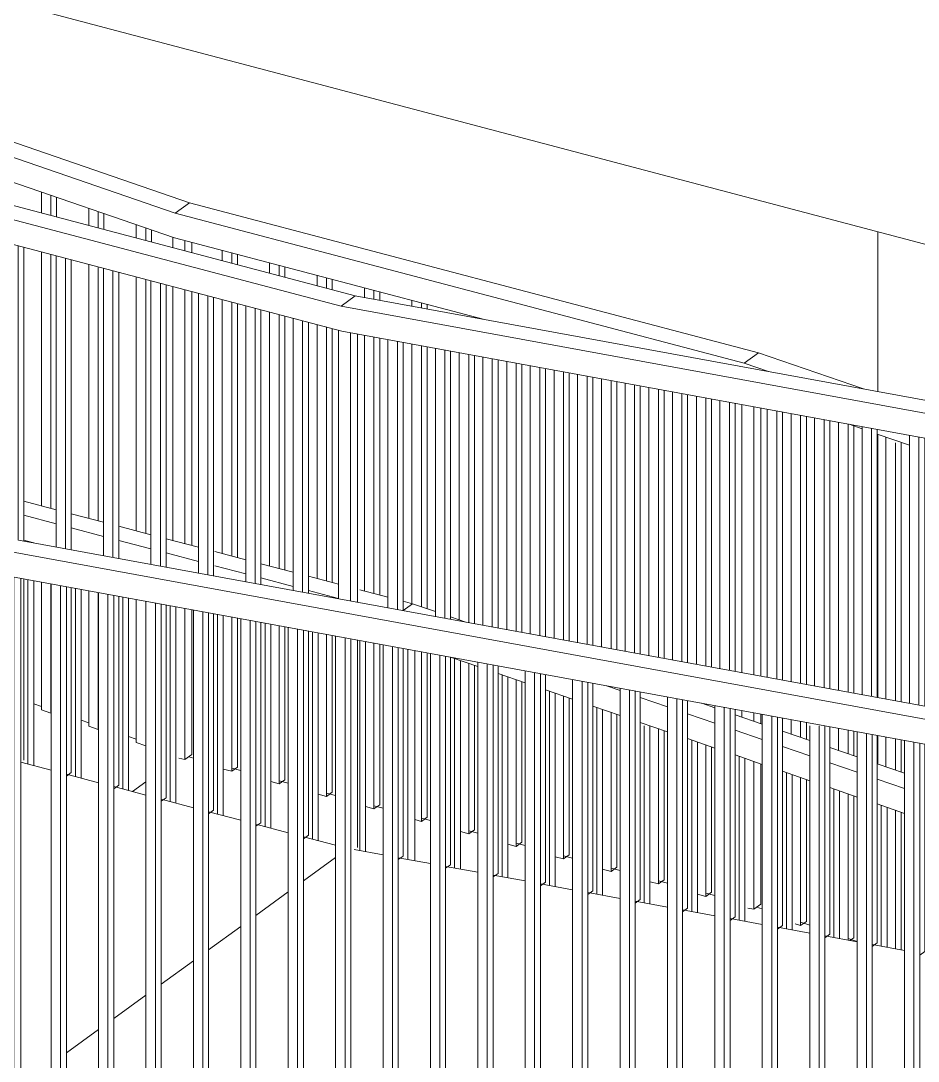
# Model space of a CAD drawing. Header units: metres. Extents: x 40 to 358, y -13 to 19.
# Drawn here: x 71.194 to 72.815, y 0.443 to 2.322 of the extents above; entities that cross this region are included whole.
import ezdxf

# ---------------------------------------------------------------- set-up
doc = ezdxf.new("R2010")
doc.units = ezdxf.units.M
for name, color, linetype, lineweight in [('A-BRND', 11, 'Continuous', 5), ('A-MURO', 113, 'Continuous', 9), ('A-PISO', 51, 'Continuous', 9), ('A-PISO-RAMP', 51, 'Continuous', 5)]:
    doc.layers.add(name, color=color, linetype=linetype, lineweight=lineweight)

# ---------------------------------------------------------------- blocks, each defined once
blk = doc.blocks.new('Ramp - Ramp-1224626-Axonometria')
at = {"layer": 'A-PISO-RAMP'}
for p, q in [((71.2311, 1.0834), (71.2172, 1.0882)), ((71.3167, 1.0539), (71.3028, 1.0587)), ((71.4024, 1.0244), (71.3885, 1.0292)), ((71.2487, 0.9685), (71.194, 0.983)), ((71.5056, 0.9904), (71.4972, 0.9926)), ((71.3343, 0.9459), (71.2762, 0.9613)), ((71.5912, 0.9678), (71.5749, 0.9721)), ((71.42, 0.9472), (71.3958, 0.9297)), ((71.3958, 0.9297), (71.42, 0.9472)), ((71.6768, 0.9452), (71.6605, 0.9495)), ((71.42, 0.9233), (71.3618, 0.9387)), ((71.7625, 0.9226), (71.7462, 0.9269)), ((71.5056, 0.9007), (71.4474, 0.9161)), ((71.8481, 0.9), (71.8318, 0.9043)), ((71.5912, 0.8781), (71.533, 0.8935)), ((71.6768, 0.8555), (71.6187, 0.8709)), ((71.9337, 0.8774), (71.9174, 0.8817)), ((71.7625, 0.8329), (71.7043, 0.8483)), ((72.0193, 0.8548), (72.003, 0.8591)), ((72.105, 0.8322), (72.0887, 0.8365)), ((71.7043, 0.7683), (71.7625, 0.8105)), ((71.7625, 0.8105), (71.7043, 0.7683)), ((71.8481, 0.8154), (71.7959, 0.825)), ((71.9337, 0.7997), (71.8755, 0.8104)), ((72.1906, 0.8096), (72.1743, 0.8139)), ((72.0193, 0.784), (71.9612, 0.7946)), ((72.2762, 0.787), (72.2599, 0.7913)), ((72.105, 0.7683), (72.0468, 0.7789)), ((72.1906, 0.7526), (72.1324, 0.7632)), ((72.3618, 0.7644), (72.3455, 0.7687)), ((71.6187, 0.7062), (71.6768, 0.7484)), ((71.6768, 0.7484), (71.6187, 0.7062)), ((72.2762, 0.7368), (72.218, 0.7475)), ((72.4475, 0.7418), (72.4312, 0.7461)), ((72.3618, 0.7211), (72.3037, 0.7318)), ((72.4475, 0.7054), (72.3893, 0.7161)), ((72.5331, 0.7177), (72.5247, 0.7206)), ((72.5331, 0.6897), (72.4749, 0.7004)), ((71.533, 0.6441), (71.5912, 0.6863)), ((71.5912, 0.6863), (71.533, 0.6441)), ((72.6187, 0.674), (72.5605, 0.6847)), ((72.6187, 0.6882), (72.6024, 0.6938)), ((72.7043, 0.6583), (72.6462, 0.669)), ((72.7043, 0.6587), (72.688, 0.6644)), ((72.79, 0.6426), (72.7318, 0.6533)), ((71.4474, 0.582), (71.5056, 0.6242)), ((71.5056, 0.6242), (71.4474, 0.582)), ((71.3618, 0.5199), (71.42, 0.5621)), ((71.42, 0.5621), (71.3618, 0.5199)), ((71.2762, 0.4578), (71.3343, 0.5)), ((71.3343, 0.5), (71.2762, 0.4578))]:
    blk.add_line(p, q, dxfattribs=at)
blk = doc.blocks.new('Railing - 20-V287-Axonometria')
at = {"layer": 'A-BRND'}
for p, q in [((72.7565, 1.0968), (72.7565, 1.5703)), ((72.7737, 1.0937), (72.7737, 1.56)), ((72.784, 1.0918), (72.784, 1.56)), ((72.7565, 0.9747), (72.7565, 1.0282)), ((72.7737, 0.9688), (72.7737, 1.0251)), ((72.784, 0.9652), (72.784, 1.0232)), ((72.7737, 0.6456), (72.7737, 0.8961)), ((72.784, 0.6437), (72.784, 0.8925))]:
    blk.add_line(p, q, dxfattribs=at)
blk = doc.blocks.new('Railing - 20-V288-Axonometria')
at = {"layer": 'A-BRND'}
for p, q in [((72.6709, 1.1125), (72.6709, 1.5968)), ((72.688, 1.1094), (72.688, 1.5936)), ((72.6984, 1.1075), (72.6984, 1.5904)), ((72.6709, 1.0042), (72.6709, 1.044)), ((72.688, 0.9983), (72.688, 1.0408)), ((72.6984, 0.9947), (72.6984, 1.0389)), ((72.688, 0.6613), (72.688, 0.9256)), ((72.6984, 0.6656), (72.6984, 0.922)), ((72.6915, 0.6607), (72.6984, 0.6656))]:
    blk.add_line(p, q, dxfattribs=at)
blk = doc.blocks.new('Railing - 20-V289-Axonometria')
at = {"layer": 'A-BRND'}
for p, q in [((72.5853, 1.1282), (72.5853, 1.6125)), ((72.6024, 1.1251), (72.6024, 1.6093)), ((72.6127, 1.1232), (72.6127, 1.6074)), ((72.5853, 1.0337), (72.5853, 1.0597)), ((72.6024, 1.0278), (72.6024, 1.0565)), ((72.6127, 1.0242), (72.6127, 1.0546)), ((72.6024, 0.6876), (72.6024, 0.9551)), ((72.6127, 0.6951), (72.6127, 0.9515)), ((72.5926, 0.691), (72.6024, 0.6876)), ((72.6024, 0.6876), (72.6127, 0.6951))]:
    blk.add_line(p, q, dxfattribs=at)
blk = doc.blocks.new('Railing - 20-V290-Axonometria')
at = {"layer": 'A-BRND'}
for p, q in [((72.414, 1.1596), (72.414, 1.6439)), ((72.4312, 1.1565), (72.4312, 1.6407)), ((72.4415, 1.1546), (72.4415, 1.6388)), ((72.4312, 0.7404), (72.4312, 1.014)), ((72.4415, 0.7479), (72.4415, 1.0105)), ((72.416, 0.7444), (72.4312, 0.7404)), ((72.4312, 0.7404), (72.4415, 0.7479))]:
    blk.add_line(p, q, dxfattribs=at)
blk = doc.blocks.new('Railing - 20-V291-Axonometria')
at = {"layer": 'A-BRND'}
for p, q in [((72.3284, 1.1754), (72.3284, 1.6596)), ((72.3455, 1.1722), (72.3455, 1.6564)), ((72.3559, 1.1703), (72.3559, 1.6546)), ((72.3455, 0.763), (72.3455, 1.0435)), ((72.3559, 0.7705), (72.3559, 1.04)), ((72.3305, 0.767), (72.3455, 0.763)), ((72.3455, 0.763), (72.3559, 0.7705))]:
    blk.add_line(p, q, dxfattribs=at)
blk = doc.blocks.new('Railing - 20-V292-Axonometria')
at = {"layer": 'A-BRND'}
for p, q in [((72.2428, 1.1911), (72.2428, 1.6753)), ((72.2599, 1.1879), (72.2599, 1.6722)), ((72.2702, 1.186), (72.2702, 1.6703)), ((72.2599, 0.7856), (72.2599, 1.073)), ((72.2702, 0.7931), (72.2702, 1.0694)), ((72.2447, 0.7896), (72.2599, 0.7856)), ((72.2599, 0.7856), (72.2702, 0.7931))]:
    blk.add_line(p, q, dxfattribs=at)
blk = doc.blocks.new('Railing - 20-V293-Axonometria')
at = {"layer": 'A-BRND'}
for p, q in [((72.1572, 1.2068), (72.1572, 1.691)), ((72.1743, 1.2036), (72.1743, 1.6879)), ((72.1846, 1.2017), (72.1846, 1.686)), ((72.1743, 0.8082), (72.1743, 1.1025)), ((72.1846, 0.8157), (72.1846, 1.0989)), ((72.1591, 0.8122), (72.1743, 0.8082)), ((72.1743, 0.8082), (72.1846, 0.8157))]:
    blk.add_line(p, q, dxfattribs=at)
blk = doc.blocks.new('Railing - 20-V294-Axonometria')
at = {"layer": 'A-BRND'}
for p, q in [((72.0715, 1.2225), (72.0715, 1.7067)), ((72.0887, 1.2193), (72.0887, 1.7036)), ((72.099, 1.2175), (72.099, 1.7017)), ((72.0887, 0.8308), (72.0887, 1.132)), ((72.099, 0.8383), (72.099, 1.1284)), ((72.0735, 0.8348), (72.0887, 0.8308)), ((72.0887, 0.8308), (72.099, 0.8383))]:
    blk.add_line(p, q, dxfattribs=at)
blk = doc.blocks.new('Railing - 20-V295-Axonometria')
at = {"layer": 'A-BRND'}
for p, q in [((71.9859, 1.2401), (71.9859, 1.7224)), ((72.003, 1.2351), (72.003, 1.7193)), ((72.0134, 1.2332), (72.0134, 1.7174)), ((72.003, 0.8534), (72.003, 1.1615)), ((72.0134, 0.8609), (72.0134, 1.1579)), ((71.9878, 0.8574), (72.003, 0.8534)), ((72.003, 0.8534), (72.0134, 0.8609))]:
    blk.add_line(p, q, dxfattribs=at)
blk = doc.blocks.new('Railing - 20-V296-Axonometria')
at = {"layer": 'A-BRND'}
for p, q in [((71.9003, 1.8067), (71.9003, 1.817)), ((71.9174, 1.8036), (71.9174, 1.8125)), ((71.9277, 1.8017), (71.9277, 1.8098)), ((71.9003, 1.2684), (71.9003, 1.7381)), ((71.9174, 1.2637), (71.9174, 1.735)), ((71.9277, 1.2601), (71.9277, 1.7331)), ((71.9174, 0.876), (71.9174, 1.1822)), ((71.9277, 0.8835), (71.9277, 1.1803)), ((71.9174, 0.876), (71.9277, 0.8835)), ((71.9056, 0.8791), (71.9174, 0.876))]:
    blk.add_line(p, q, dxfattribs=at)
blk = doc.blocks.new('Railing - 20-V297-Axonometria')
at = {"layer": 'A-BRND'}
for p, q in [((71.8147, 1.8224), (71.8147, 1.8396)), ((71.8318, 1.8193), (71.8318, 1.8351)), ((71.8421, 1.8174), (71.8421, 1.8324)), ((71.8147, 1.2921), (71.8147, 1.7538)), ((71.8318, 1.2876), (71.8318, 1.7507)), ((71.8421, 1.2848), (71.8421, 1.7488)), ((71.8318, 0.8986), (71.8318, 1.1979)), ((71.8421, 0.9061), (71.8421, 1.196)), ((71.8166, 0.9026), (71.8318, 0.8986)), ((71.8318, 0.8986), (71.8421, 0.9061))]:
    blk.add_line(p, q, dxfattribs=at)
blk = doc.blocks.new('Railing - 20-V298-Axonometria')
at = {"layer": 'A-BRND'}
for p, q in [((71.729, 1.8437), (71.729, 1.8622)), ((71.7462, 1.8392), (71.7462, 1.8577)), ((71.7565, 1.8364), (71.7565, 1.855)), ((71.729, 1.3147), (71.729, 1.7732)), ((71.7462, 1.3101), (71.7462, 1.7686)), ((71.7565, 1.3074), (71.7565, 1.7659)), ((71.7462, 0.9212), (71.7462, 1.2136)), ((71.7565, 0.9287), (71.7565, 1.2117)), ((71.731, 0.9252), (71.7462, 0.9212)), ((71.7462, 0.9212), (71.7565, 0.9287))]:
    blk.add_line(p, q, dxfattribs=at)
blk = doc.blocks.new('Railing - 20-V299-Axonometria')
at = {"layer": 'A-BRND'}
for p, q in [((71.6434, 1.8663), (71.6434, 1.8848)), ((71.6605, 1.8617), (71.6605, 1.8803)), ((71.6709, 1.859), (71.6709, 1.8776)), ((71.6434, 1.3373), (71.6434, 1.7958)), ((71.6605, 1.3327), (71.6605, 1.7912)), ((71.6709, 1.33), (71.6709, 1.7885)), ((71.6605, 0.9438), (71.6605, 1.2293)), ((71.6709, 0.9513), (71.6709, 1.2274)), ((71.6453, 0.9478), (71.6605, 0.9438)), ((71.6605, 0.9438), (71.6709, 0.9513))]:
    blk.add_line(p, q, dxfattribs=at)
blk = doc.blocks.new('Railing - 20-V300-Axonometria')
at = {"layer": 'A-BRND'}
for p, q in [((71.5578, 1.8889), (71.5578, 1.9074)), ((71.5749, 1.8843), (71.5749, 1.9029)), ((71.5852, 1.8816), (71.5852, 1.9002)), ((71.5578, 1.3599), (71.5578, 1.8184)), ((71.5749, 1.3553), (71.5749, 1.8138)), ((71.5852, 1.3526), (71.5852, 1.8111)), ((71.5749, 0.9664), (71.5749, 1.245)), ((71.5852, 0.9739), (71.5852, 1.2432)), ((71.5597, 0.9704), (71.5749, 0.9664)), ((71.5749, 0.9664), (71.5852, 0.9739))]:
    blk.add_line(p, q, dxfattribs=at)
blk = doc.blocks.new('Railing - 20-V301-Axonometria')
at = {"layer": 'A-BRND'}
for p, q in [((71.4024, 1.9299), (71.4024, 1.954)), ((71.4195, 1.9254), (71.4195, 1.9481)), ((71.4298, 1.9226), (71.4298, 1.9446)), ((71.4024, 1.4009), (71.4024, 1.8594)), ((71.4195, 1.3964), (71.4195, 1.8549)), ((71.4024, 1.0182), (71.4024, 1.2767)), ((71.4195, 1.0123), (71.4195, 1.2736)), ((71.4024, 1.0182), (71.4195, 1.0123))]:
    blk.add_line(p, q, dxfattribs=at)
blk = doc.blocks.new('Railing - 20-V302-Axonometria')
at = {"layer": 'A-BRND'}
for p, q in [((71.3167, 1.9525), (71.3167, 1.9835)), ((71.3339, 1.948), (71.3339, 1.9776)), ((71.3442, 1.9452), (71.3442, 1.974)), ((71.3167, 1.4235), (71.3167, 1.882)), ((71.3339, 1.419), (71.3339, 1.8775)), ((71.3167, 1.0477), (71.3167, 1.2924)), ((71.3339, 1.0418), (71.3339, 1.2893)), ((71.3167, 1.0477), (71.3339, 1.0418))]:
    blk.add_line(p, q, dxfattribs=at)
blk = doc.blocks.new('Railing - 20-V303-Axonometria')
at = {"layer": 'A-BRND'}
for p, q in [((71.2311, 1.9751), (71.2311, 2.013)), ((71.2482, 1.9706), (71.2482, 2.0071)), ((71.2586, 1.9678), (71.2586, 2.0035)), ((71.2311, 1.4461), (71.2311, 1.9046)), ((71.2482, 1.4416), (71.2482, 1.9001)), ((71.2311, 1.0772), (71.2311, 1.3081)), ((71.2482, 1.0713), (71.2482, 1.305)), ((71.2311, 1.0772), (71.2482, 1.0713))]:
    blk.add_line(p, q, dxfattribs=at)
blk = doc.blocks.new('Railing - 20-V376-Axonometria')
at = {"layer": 'A-BRND'}
for p, q in [((71.2487, 0.3679), (71.2487, 1.3049)), ((71.2658, 1.3018), (71.2658, 0.3647)), ((71.2762, 0.3722), (71.2762, 1.2999)), ((71.2487, 0.3679), (71.2658, 0.3647)), ((71.2658, 0.3647), (71.2762, 0.3722))]:
    blk.add_line(p, q, dxfattribs=at)
blk = doc.blocks.new('Railing - 20-V377-Axonometria')
at = {"layer": 'A-BRND'}
for p, q in [((72.6187, 0.1165), (72.6187, 1.0485)), ((72.6358, 1.0485), (72.6358, 0.1134)), ((72.6462, 0.1209), (72.6462, 1.0485)), ((72.6187, 0.1165), (72.6358, 0.1134)), ((72.6358, 0.1134), (72.6462, 0.1209))]:
    blk.add_line(p, q, dxfattribs=at)
blk = doc.blocks.new('Railing - 25-V456-Axonometria')
at = {"layer": 'A-BRND'}
for p, q in [((72.4962, 1.1446), (72.4962, 1.6288)), ((72.5176, 1.1406), (72.5176, 1.6249)), ((72.5305, 1.1383), (72.5305, 1.6225)), ((72.4962, 1.0643), (72.4962, 1.076)), ((72.5176, 1.057), (72.5176, 1.0721)), ((72.5305, 1.0525), (72.5305, 1.0697)), ((72.5176, 0.7172), (72.5176, 0.9843)), ((72.5305, 0.7265), (72.5305, 0.9798)), ((72.5069, 0.7191), (72.5176, 0.7172)), ((72.5176, 0.7172), (72.5305, 0.7265))]:
    blk.add_line(p, q, dxfattribs=at)
blk = doc.blocks.new('Railing - 25-V457-Axonometria')
at = {"layer": 'A-BRND'}
for p, q in [((71.4687, 1.9124), (71.4687, 1.9312)), ((71.4901, 1.9067), (71.4901, 1.9253)), ((71.503, 1.9033), (71.503, 1.9219)), ((71.4687, 1.3834), (71.4687, 1.8419)), ((71.4901, 1.3777), (71.4901, 1.8362)), ((71.503, 1.3743), (71.503, 1.8328)), ((71.4901, 0.9875), (71.4901, 1.2606)), ((71.503, 0.9969), (71.503, 1.2582)), ((71.4901, 0.9875), (71.503, 0.9969)), ((71.4794, 0.9903), (71.4901, 0.9875))]:
    blk.add_line(p, q, dxfattribs=at)
blk = doc.blocks.new('Railing - 25-V460-Axonometria')
at = {"layer": 'A-BRND'}
for p, q in [((71.1597, 0.3839), (71.1597, 1.3217)), ((71.1811, 1.3173), (71.1811, 0.3783)), ((71.194, 0.3876), (71.194, 1.3149)), ((71.1597, 0.3839), (71.1704, 0.3811))]:
    blk.add_line(p, q, dxfattribs=at)
blk = doc.blocks.new('Railing - Railing-1745435-Axonometria')
for name, p in [('Railing - 20-V303-Axonometria', (0, 0)), ('Railing - 20-V302-Axonometria', (0, 0)), ('Railing - 20-V301-Axonometria', (0, 0)), ('Railing - 25-V457-Axonometria', (0, 0)), ('Railing - 20-V300-Axonometria', (0, 0)), ('Railing - 20-V299-Axonometria', (0, 0)), ('Railing - 20-V298-Axonometria', (0, 0)), ('Railing - 20-V297-Axonometria', (0, 0)), ('Railing - 20-V296-Axonometria', (0, 0)), ('Railing - 20-V295-Axonometria', (0, 0)), ('Railing - 20-V294-Axonometria', (0, 0)), ('Railing - 20-V293-Axonometria', (0, 0)), ('Railing - 20-V292-Axonometria', (0, 0)), ('Railing - 20-V291-Axonometria', (0, 0)), ('Railing - 20-V290-Axonometria', (0, 0)), ('Railing - 25-V456-Axonometria', (0, 0)), ('Railing - 20-V289-Axonometria', (0, 0)), ('Railing - 20-V288-Axonometria', (0, 0)), ('Railing - 20-V287-Axonometria', (0, 0)), ('Railing - 25-V460-Axonometria', (0, 0)), ('Railing - 20-V376-Axonometria', (0, 0)), ('Railing - 20-V376-Axonometria', (0.0856, -0.0157)), ('Railing - 20-V376-Axonometria', (0.1712, -0.0314)), ('Railing - 20-V376-Axonometria', (0.2569, -0.0471)), ('Railing - 20-V376-Axonometria', (0.3425, -0.0628)), ('Railing - 20-V376-Axonometria', (0.4281, -0.0786)), ('Railing - 20-V376-Axonometria', (0.5137, -0.0943)), ('Railing - 20-V376-Axonometria', (0.5994, -0.11)), ('Railing - 20-V376-Axonometria', (0.685, -0.1257)), ('Railing - 20-V376-Axonometria', (0.7706, -0.1414)), ('Railing - 20-V376-Axonometria', (0.8562, -0.1571)), ('Railing - 20-V376-Axonometria', (0.9419, -0.1728)), ('Railing - 20-V376-Axonometria', (1.0275, -0.1885)), ('Railing - 20-V376-Axonometria', (1.1131, -0.2042)), ('Railing - 20-V376-Axonometria', (1.1987, -0.2199)), ('Railing - 20-V376-Axonometria', (1.2844, -0.2357)), ('Railing - 20-V377-Axonometria', (0, 0)), ('Railing - 20-V376-Axonometria', (1.4556, -0.2671)), ('Railing - 20-V376-Axonometria', (1.5412, -0.2828))]:
    blk.add_blockref(name, p)
blk = doc.blocks.new('Top Rail Type - Top Rail_Internal_-1746581-Axonometria')
at = {"layer": 'A-BRND'}
for p, q in [((67.6615, 3.315), (71.4988, 1.9935)), ((71.473, 1.9748), (67.6357, 3.2963)), ((67.5929, 3.2659), (71.4713, 1.9303)), ((71.4988, 1.9935), (71.473, 1.9748)), ((71.4988, 1.9935), (72.5263, 1.7223)), ((72.5005, 1.7036), (71.473, 1.9748)), ((71.4713, 1.9303), (72.0289, 1.7831)), ((72.5263, 1.7223), (72.5005, 1.7036)), ((72.5263, 1.7223), (72.7158, 1.6571)), ((72.5441, 1.6886), (72.5005, 1.7036)), ((72.69, 1.5933), (72.7133, 1.5852)), ((72.7408, 1.5758), (72.799, 1.5557)), ((71.1897, 1.3843), (75.471, 0.5988)), ((75.4451, 0.58), (71.1639, 1.3656)), ((75.4468, 0.5346), (71.1655, 1.3202))]:
    blk.add_line(p, q, dxfattribs=at)
blk = doc.blocks.new('Railing - 20-V575-Axonometria')
at = {"layer": 'A-BRND'}
for p, q in [((72.799, 1.089), (72.799, 1.5733)), ((72.8161, 1.0859), (72.8161, 1.5701)), ((72.8264, 1.084), (72.8264, 1.5682)), ((72.8264, 0.6406), (72.8264, 1.0154)), ((72.8174, 0.6341), (72.8264, 0.6406))]:
    blk.add_line(p, q, dxfattribs=at)
blk = doc.blocks.new('Railing - 20-V576-Axonometria')
at = {"layer": 'A-BRND'}
for p, q in [((72.7133, 1.1047), (72.7133, 1.589)), ((72.7305, 1.1016), (72.7305, 1.5858)), ((72.7408, 1.0997), (72.7408, 1.5839)), ((72.7408, 0.6563), (72.7408, 1.0311)), ((72.7318, 0.6498), (72.7408, 0.6563))]:
    blk.add_line(p, q, dxfattribs=at)
blk = doc.blocks.new('Railing - 20-V577-Axonometria')
at = {"layer": 'A-BRND'}
for p, q in [((72.6277, 1.1204), (72.6277, 1.6047)), ((72.6448, 1.1173), (72.6448, 1.6015)), ((72.6552, 1.1154), (72.6552, 1.5996)), ((72.6552, 0.672), (72.6552, 1.0468)), ((72.6462, 0.6655), (72.6552, 0.672))]:
    blk.add_line(p, q, dxfattribs=at)
blk = doc.blocks.new('Railing - 20-V578-Axonometria')
at = {"layer": 'A-BRND'}
for p, q in [((72.5421, 1.1362), (72.5421, 1.6204)), ((72.5592, 1.133), (72.5592, 1.6172)), ((72.5695, 1.1311), (72.5695, 1.6153)), ((72.5695, 0.6877), (72.5695, 1.0626)), ((72.5605, 0.6812), (72.5695, 0.6877))]:
    blk.add_line(p, q, dxfattribs=at)
blk = doc.blocks.new('Railing - 20-V579-Axonometria')
at = {"layer": 'A-BRND'}
for p, q in [((72.4565, 1.1519), (72.4565, 1.6361)), ((72.4736, 1.1487), (72.4736, 1.633)), ((72.4839, 1.1468), (72.4839, 1.6311)), ((72.4839, 0.7034), (72.4839, 1.0783)), ((72.4749, 0.6969), (72.4839, 0.7034))]:
    blk.add_line(p, q, dxfattribs=at)
blk = doc.blocks.new('Railing - 20-V580-Axonometria')
at = {"layer": 'A-BRND'}
for p, q in [((72.3708, 1.1676), (72.3708, 1.6518)), ((72.388, 1.1644), (72.388, 1.6487)), ((72.3983, 1.1625), (72.3983, 1.6468)), ((72.3983, 0.7191), (72.3983, 1.094)), ((72.3893, 0.7126), (72.3983, 0.7191))]:
    blk.add_line(p, q, dxfattribs=at)
blk = doc.blocks.new('Railing - 20-V581-Axonometria')
at = {"layer": 'A-BRND'}
for p, q in [((72.2852, 1.1833), (72.2852, 1.6675)), ((72.3023, 1.1801), (72.3023, 1.6644)), ((72.3127, 1.1782), (72.3127, 1.6625)), ((72.3127, 0.7348), (72.3127, 1.1097)), ((72.3037, 0.7283), (72.3127, 0.7348))]:
    blk.add_line(p, q, dxfattribs=at)
blk = doc.blocks.new('Railing - 20-V582-Axonometria')
at = {"layer": 'A-BRND'}
for p, q in [((72.1996, 1.199), (72.1996, 1.6832)), ((72.2167, 1.1959), (72.2167, 1.6801)), ((72.227, 1.194), (72.227, 1.6782)), ((72.227, 0.7506), (72.227, 1.1254)), ((72.218, 0.744), (72.227, 0.7506))]:
    blk.add_line(p, q, dxfattribs=at)
blk = doc.blocks.new('Railing - 20-V583-Axonometria')
at = {"layer": 'A-BRND'}
for p, q in [((72.114, 1.2147), (72.114, 1.6989)), ((72.1311, 1.2116), (72.1311, 1.6958)), ((72.1414, 1.2097), (72.1414, 1.6939)), ((72.1414, 0.7663), (72.1414, 1.1411)), ((72.1324, 0.7597), (72.1414, 0.7663))]:
    blk.add_line(p, q, dxfattribs=at)
blk = doc.blocks.new('Railing - 20-V584-Axonometria')
at = {"layer": 'A-BRND'}
for p, q in [((72.0283, 1.2304), (72.0283, 1.7146)), ((72.0455, 1.2273), (72.0455, 1.7115)), ((72.0558, 1.2254), (72.0558, 1.7096)), ((72.0558, 0.782), (72.0558, 1.1568)), ((72.0468, 0.7755), (72.0558, 0.782))]:
    blk.add_line(p, q, dxfattribs=at)
blk = doc.blocks.new('Railing - 20-V585-Axonometria')
at = {"layer": 'A-BRND'}
for p, q in [((71.9427, 1.2461), (71.9427, 1.7304)), ((71.9598, 1.243), (71.9598, 1.7272)), ((71.9702, 1.2411), (71.9702, 1.7253)), ((71.9702, 0.7977), (71.9702, 1.1725)), ((71.9612, 0.7912), (71.9702, 0.7977))]:
    blk.add_line(p, q, dxfattribs=at)
blk = doc.blocks.new('Railing - 20-V586-Axonometria')
at = {"layer": 'A-BRND'}
for p, q in [((71.8571, 1.2618), (71.8571, 1.7461)), ((71.8742, 1.2587), (71.8742, 1.7429)), ((71.8845, 1.2568), (71.8845, 1.741)), ((71.8845, 0.8134), (71.8845, 1.1882)), ((71.8755, 0.8069), (71.8845, 0.8134))]:
    blk.add_line(p, q, dxfattribs=at)
blk = doc.blocks.new('Railing - 20-V587-Axonometria')
at = {"layer": 'A-BRND'}
for p, q in [((71.6858, 1.2933), (71.6858, 1.7846)), ((71.703, 1.2901), (71.703, 1.78)), ((71.7133, 1.2882), (71.7133, 1.7773)), ((71.7133, 0.851), (71.7133, 1.2197)), ((71.7043, 0.8445), (71.7133, 0.851))]:
    blk.add_line(p, q, dxfattribs=at)
blk = doc.blocks.new('Railing - 20-V588-Axonometria')
at = {"layer": 'A-BRND'}
for p, q in [((71.6002, 1.309), (71.6002, 1.8072)), ((71.6173, 1.3058), (71.6173, 1.8026)), ((71.6277, 1.3039), (71.6277, 1.7999)), ((71.6277, 0.8736), (71.6277, 1.2354)), ((71.6187, 0.8671), (71.6277, 0.8736))]:
    blk.add_line(p, q, dxfattribs=at)
blk = doc.blocks.new('Railing - 20-V589-Axonometria')
at = {"layer": 'A-BRND'}
for p, q in [((71.5146, 1.3247), (71.5146, 1.8298)), ((71.5317, 1.3215), (71.5317, 1.8252)), ((71.542, 1.3196), (71.542, 1.8225)), ((71.542, 0.8962), (71.542, 1.2511)), ((71.533, 0.8897), (71.542, 0.8962))]:
    blk.add_line(p, q, dxfattribs=at)
blk = doc.blocks.new('Railing - 20-V590-Axonometria')
at = {"layer": 'A-BRND'}
for p, q in [((71.4289, 1.3404), (71.4289, 1.8524)), ((71.4461, 1.3372), (71.4461, 1.8478)), ((71.4564, 1.3354), (71.4564, 1.8451)), ((71.4564, 0.9188), (71.4564, 1.2668)), ((71.4474, 0.9123), (71.4564, 0.9188))]:
    blk.add_line(p, q, dxfattribs=at)
blk = doc.blocks.new('Railing - 20-V591-Axonometria')
at = {"layer": 'A-BRND'}
for p, q in [((71.3433, 1.3561), (71.3433, 1.875)), ((71.3604, 1.353), (71.3604, 1.8704)), ((71.3708, 1.3511), (71.3708, 1.8677)), ((71.3708, 0.9414), (71.3708, 1.2825)), ((71.3618, 0.9349), (71.3708, 0.9414))]:
    blk.add_line(p, q, dxfattribs=at)
blk = doc.blocks.new('Railing - 20-V592-Axonometria')
at = {"layer": 'A-BRND'}
for p, q in [((71.2577, 1.3718), (71.2577, 1.8976)), ((71.2748, 1.3687), (71.2748, 1.893)), ((71.2852, 1.3668), (71.2852, 1.8903)), ((71.2852, 0.964), (71.2852, 1.2982)), ((71.2762, 0.9575), (71.2852, 0.964))]:
    blk.add_line(p, q, dxfattribs=at)
blk = doc.blocks.new('Railing - 20-V593-Axonometria')
at = {"layer": 'A-BRND'}
for p, q in [((71.1721, 1.3889), (71.1721, 1.9202)), ((71.1892, 1.3839), (71.1892, 1.9156)), ((71.1995, 1.3825), (71.1995, 1.9129)), ((71.1995, 0.9866), (71.1995, 1.3139))]:
    blk.add_line(p, q, dxfattribs=at)
blk = doc.blocks.new('Railing - 20-V668-Axonometria')
at = {"layer": 'A-BRND'}
for p, q in [((71.2069, 1.3126), (71.2069, 0.9796)), ((71.2172, 0.9768), (71.2172, 1.3107))]:
    blk.add_line(p, q, dxfattribs=at)
blk = doc.blocks.new('Railing - 20-V669-Axonometria')
at = {"layer": 'A-BRND'}
for p, q in [((71.2925, 1.2969), (71.2925, 0.957)), ((71.3028, 0.9542), (71.3028, 1.295))]:
    blk.add_line(p, q, dxfattribs=at)
blk = doc.blocks.new('Railing - 20-V670-Axonometria')
at = {"layer": 'A-BRND'}
for p, q in [((71.3781, 1.2812), (71.3781, 0.9344)), ((71.3885, 0.9316), (71.3885, 1.2793))]:
    blk.add_line(p, q, dxfattribs=at)
blk = doc.blocks.new('Railing - 20-V671-Axonometria')
at = {"layer": 'A-BRND'}
for p, q in [((71.4637, 1.2654), (71.4637, 0.9118)), ((71.4741, 0.909), (71.4741, 1.2635))]:
    blk.add_line(p, q, dxfattribs=at)
blk = doc.blocks.new('Railing - 20-V672-Axonometria')
at = {"layer": 'A-BRND'}
for p, q in [((71.5494, 1.2497), (71.5494, 0.8892)), ((71.5597, 0.8864), (71.5597, 1.2478))]:
    blk.add_line(p, q, dxfattribs=at)
blk = doc.blocks.new('Railing - 20-V673-Axonometria')
at = {"layer": 'A-BRND'}
for p, q in [((71.635, 1.234), (71.635, 0.8666)), ((71.6453, 0.8638), (71.6453, 1.2321))]:
    blk.add_line(p, q, dxfattribs=at)
blk = doc.blocks.new('Railing - 20-V674-Axonometria')
at = {"layer": 'A-BRND'}
for p, q in [((71.7206, 1.2183), (71.7206, 0.844)), ((71.731, 0.8412), (71.731, 1.2164))]:
    blk.add_line(p, q, dxfattribs=at)
blk = doc.blocks.new('Railing - 20-V675-Axonometria')
at = {"layer": 'A-BRND'}
for p, q in [((71.8063, 1.2026), (71.8063, 0.8231)), ((71.8166, 0.8212), (71.8166, 1.2007))]:
    blk.add_line(p, q, dxfattribs=at)
blk = doc.blocks.new('Railing - 20-V676-Axonometria')
at = {"layer": 'A-BRND'}
for p, q in [((71.9775, 1.1703), (71.9775, 0.7916)), ((71.9878, 0.7897), (71.9878, 1.1667))]:
    blk.add_line(p, q, dxfattribs=at)
blk = doc.blocks.new('Railing - 20-V677-Axonometria')
at = {"layer": 'A-BRND'}
for p, q in [((72.0631, 1.1408), (72.0631, 0.7759)), ((72.0735, 0.774), (72.0735, 1.1372))]:
    blk.add_line(p, q, dxfattribs=at)
blk = doc.blocks.new('Railing - 20-V678-Axonometria')
at = {"layer": 'A-BRND'}
for p, q in [((72.1488, 1.1113), (72.1488, 0.7602)), ((72.1591, 0.7583), (72.1591, 1.1077))]:
    blk.add_line(p, q, dxfattribs=at)
blk = doc.blocks.new('Railing - 20-V679-Axonometria')
at = {"layer": 'A-BRND'}
for p, q in [((72.2344, 1.0818), (72.2344, 0.7445)), ((72.2447, 0.7426), (72.2447, 1.0782))]:
    blk.add_line(p, q, dxfattribs=at)
blk = doc.blocks.new('Railing - 20-V680-Axonometria')
at = {"layer": 'A-BRND'}
for p, q in [((72.32, 1.0485), (72.32, 0.7288)), ((72.3303, 0.7269), (72.3303, 1.0485))]:
    blk.add_line(p, q, dxfattribs=at)
blk = doc.blocks.new('Railing - 20-V681-Axonometria')
at = {"layer": 'A-BRND'}
for p, q in [((72.4056, 1.0228), (72.4056, 0.7131)), ((72.416, 0.7112), (72.416, 1.0193))]:
    blk.add_line(p, q, dxfattribs=at)
blk = doc.blocks.new('Railing - 20-V682-Axonometria')
at = {"layer": 'A-BRND'}
for p, q in [((72.4913, 0.9933), (72.4913, 0.6974)), ((72.5016, 0.6955), (72.5016, 0.9898))]:
    blk.add_line(p, q, dxfattribs=at)
blk = doc.blocks.new('Railing - 20-V683-Axonometria')
at = {"layer": 'A-BRND'}
for p, q in [((72.5769, 0.9638), (72.5769, 0.6817)), ((72.5872, 0.6798), (72.5872, 0.9603))]:
    blk.add_line(p, q, dxfattribs=at)
blk = doc.blocks.new('Railing - 20-V684-Axonometria')
at = {"layer": 'A-BRND'}
for p, q in [((72.6625, 0.9344), (72.6625, 0.666)), ((72.6728, 0.6641), (72.6728, 0.9308))]:
    blk.add_line(p, q, dxfattribs=at)
blk = doc.blocks.new('Railing - 20-V685-Axonometria')
at = {"layer": 'A-BRND'}
for p, q in [((72.7481, 0.9049), (72.7481, 0.6503)), ((72.7585, 0.6484), (72.7585, 0.9013))]:
    blk.add_line(p, q, dxfattribs=at)
blk = doc.blocks.new('Railing - 25-V766-Axonometria')
at = {"layer": 'A-BRND'}
for p, q in [((71.768, 1.2782), (71.768, 1.7629)), ((71.7894, 1.2743), (71.7894, 1.7585)), ((71.8023, 1.2719), (71.8023, 1.7561)), ((71.8023, 0.8288), (71.8023, 1.2033))]:
    blk.add_line(p, q, dxfattribs=at)
blk = doc.blocks.new('Railing - 25-V769-Axonometria')
at = {"layer": 'A-BRND'}
for p, q in [((71.8927, 1.1867), (71.8927, 0.8072)), ((71.9056, 0.8048), (71.9056, 1.1844))]:
    blk.add_line(p, q, dxfattribs=at)
blk = doc.blocks.new('Railing - Railing-1752316-Axonometria')
for name in ['Railing - 20-V593-Axonometria', 'Railing - 20-V592-Axonometria', 'Railing - 20-V591-Axonometria', 'Railing - 20-V590-Axonometria', 'Railing - 20-V589-Axonometria', 'Railing - 20-V588-Axonometria', 'Railing - 20-V587-Axonometria', 'Railing - 25-V766-Axonometria', 'Railing - 20-V586-Axonometria', 'Railing - 20-V585-Axonometria', 'Railing - 20-V584-Axonometria', 'Railing - 20-V583-Axonometria', 'Railing - 20-V582-Axonometria', 'Railing - 20-V581-Axonometria', 'Railing - 20-V580-Axonometria', 'Railing - 20-V579-Axonometria', 'Railing - 20-V578-Axonometria', 'Railing - 20-V577-Axonometria', 'Railing - 20-V576-Axonometria', 'Railing - 20-V575-Axonometria', 'Railing - 20-V668-Axonometria', 'Railing - 20-V669-Axonometria', 'Railing - 20-V670-Axonometria', 'Railing - 20-V671-Axonometria', 'Railing - 20-V672-Axonometria', 'Railing - 20-V673-Axonometria', 'Railing - 20-V674-Axonometria', 'Railing - 20-V675-Axonometria', 'Railing - 25-V769-Axonometria', 'Railing - 20-V676-Axonometria', 'Railing - 20-V677-Axonometria', 'Railing - 20-V678-Axonometria', 'Railing - 20-V679-Axonometria', 'Railing - 20-V680-Axonometria', 'Railing - 20-V681-Axonometria', 'Railing - 20-V682-Axonometria', 'Railing - 20-V683-Axonometria', 'Railing - 20-V684-Axonometria', 'Railing - 20-V685-Axonometria']:
    blk.add_blockref(name, (0, 0))
blk = doc.blocks.new('Top Rail Type - Top Rail_Internal_-1752441-Axonometria')
at = {"layer": 'A-BRND'}
for p, q in [((70.7706, 2.0966), (71.7981, 1.8254)), ((71.7723, 1.8067), (70.7448, 2.0779)), ((71.7739, 1.7613), (70.7464, 2.0325)), ((71.7723, 1.8067), (71.7981, 1.8254)), ((71.7981, 1.8254), (76.0794, 1.04)), ((76.0536, 1.0212), (71.7723, 1.8067)), ((76.0552, 0.9758), (71.7739, 1.7613)), ((71.1995, 1.4544), (71.2577, 1.4391)), ((71.2577, 1.4135), (71.1995, 1.4289)), ((71.2852, 1.4318), (71.3433, 1.4165)), ((71.3433, 1.3909), (71.2852, 1.4063)), ((71.3708, 1.4092), (71.4289, 1.3939)), ((71.1995, 1.3839), (71.2172, 1.3792)), ((71.4289, 1.3683), (71.3708, 1.3837)), ((71.4564, 1.3866), (71.5146, 1.3713)), ((71.5146, 1.3457), (71.4564, 1.3611)), ((71.5441, 1.3635), (71.6002, 1.3487)), ((71.6002, 1.3231), (71.5441, 1.3379)), ((71.6277, 1.3414), (71.6858, 1.3261)), ((71.6858, 1.3005), (71.6277, 1.3159)), ((71.7133, 1.3188), (71.768, 1.3044)), ((71.768, 1.2788), (71.7133, 1.2933)), ((71.8063, 1.2943), (71.8571, 1.2809)), ((71.8845, 1.2736), (71.9014, 1.2692)), ((71.9014, 1.2692), (71.8845, 1.257)), ((71.9014, 1.2692), (71.9427, 1.255)), ((71.9702, 1.2455), (71.9976, 1.2361)), ((71.9717, 1.1722), (72.0193, 1.1558)), ((72.0558, 1.1433), (72.105, 1.1264)), ((72.1414, 1.1138), (72.1906, 1.0969)), ((72.2762, 1.1125), (72.252, 1.1208)), ((72.3618, 1.083), (72.3127, 1.0999)), ((72.227, 1.0843), (72.2762, 1.0674)), ((72.4237, 1.0893), (72.4475, 1.0811)), ((72.3127, 1.0548), (72.3618, 1.0379)), ((72.4475, 1.0535), (72.3983, 1.0704)), ((72.4839, 1.0686), (72.5331, 1.0516)), ((72.5331, 1.024), (72.4839, 1.041)), ((72.5695, 1.0391), (72.6187, 1.0222)), ((72.3983, 1.0254), (72.4475, 1.0084)), ((72.6187, 0.9945), (72.5695, 1.0115)), ((72.6552, 1.0096), (72.7043, 0.9927)), ((72.4839, 0.9959), (72.5331, 0.9789)), ((72.7043, 0.9651), (72.6552, 0.982)), ((72.7408, 0.9801), (72.79, 0.9632)), ((72.5695, 0.9664), (72.6187, 0.9494)), ((72.79, 0.9356), (72.7408, 0.9525)), ((72.6552, 0.9369), (72.7043, 0.92)), ((72.7408, 0.9074), (72.79, 0.8905))]:
    blk.add_line(p, q, dxfattribs=at)

msp = doc.modelspace()

# ---------------------------------------------------------------- linework, layer by layer
at = {"layer": 'A-MURO'}
for p, q in [((72.7416, 1.6523), (72.7416, 1.9409)), ((72.7416, 1.0995), (72.7416, 1.5755)), ((72.7416, 0.9798), (72.7416, 1.031))]:
    msp.add_line(p, q, dxfattribs=at)
at = {"layer": 'A-PISO'}
msp.add_line((77.3124, 0.7311), (68.0301, 3.1881), dxfattribs=at)

# ---------------------------------------------------------------- block references
at = {"layer": 'A-BRND'}
for name in ['Top Rail Type - Top Rail_Internal_-1746581-Axonometria', 'Railing - Railing-1745435-Axonometria', 'Top Rail Type - Top Rail_Internal_-1752441-Axonometria', 'Railing - Railing-1752316-Axonometria']:
    msp.add_blockref(name, (0, 0), dxfattribs=at)
at = {"layer": 'A-PISO-RAMP'}
msp.add_blockref('Ramp - Ramp-1224626-Axonometria', (0, 0), dxfattribs=at)

doc.saveas('drawing.dxf')
